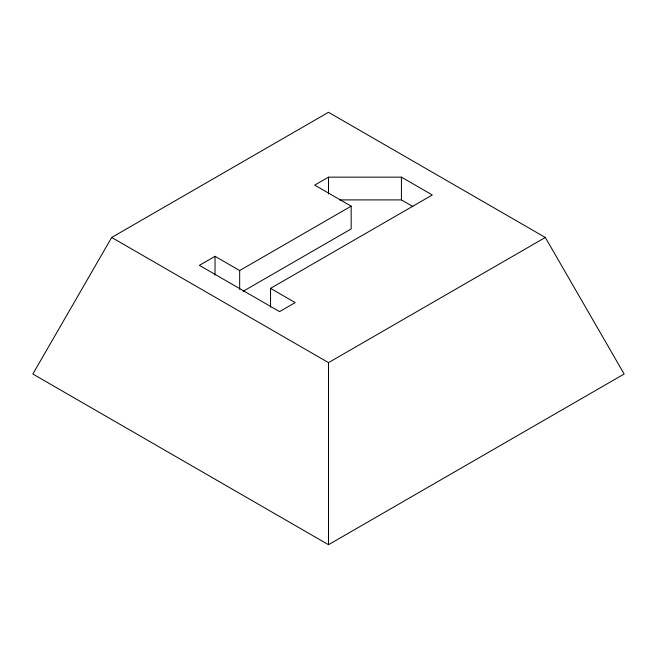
<?xml version="1.0" encoding="UTF-8"?>
<svg xmlns="http://www.w3.org/2000/svg" width="657" height="657" viewBox="0 0 657 657"><rect width="100%" height="100%" fill="white"/><g stroke="black" fill="none" stroke-linecap="round" stroke-linejoin="round"><path stroke-width="0.99" d="M111.69 237.464L32.85 374.022L328.5 544.71L624.15 374.022L545.31 237.464L328.5 112.29L111.69 237.464L328.5 362.639L545.31 237.464M270.544 307.164L270.544 288.366L432.298 194.973L401.427 177.152L328.5 177.152L314.703 185.118L351.167 206.167L351.167 228.932L243.213 291.256M351.167 206.167L239.674 270.544L215.036 256.32L199.4 265.346L279.545 311.615L295.182 302.59L270.544 288.366M339.644 199.909L401.427 199.909L412.892 206.528M401.427 177.152L401.427 199.909M328.5 177.152L328.5 193.971M328.5 362.639L328.5 544.71M239.674 270.544L239.674 289.343M215.036 256.32L215.036 275.119"/></g></svg>
